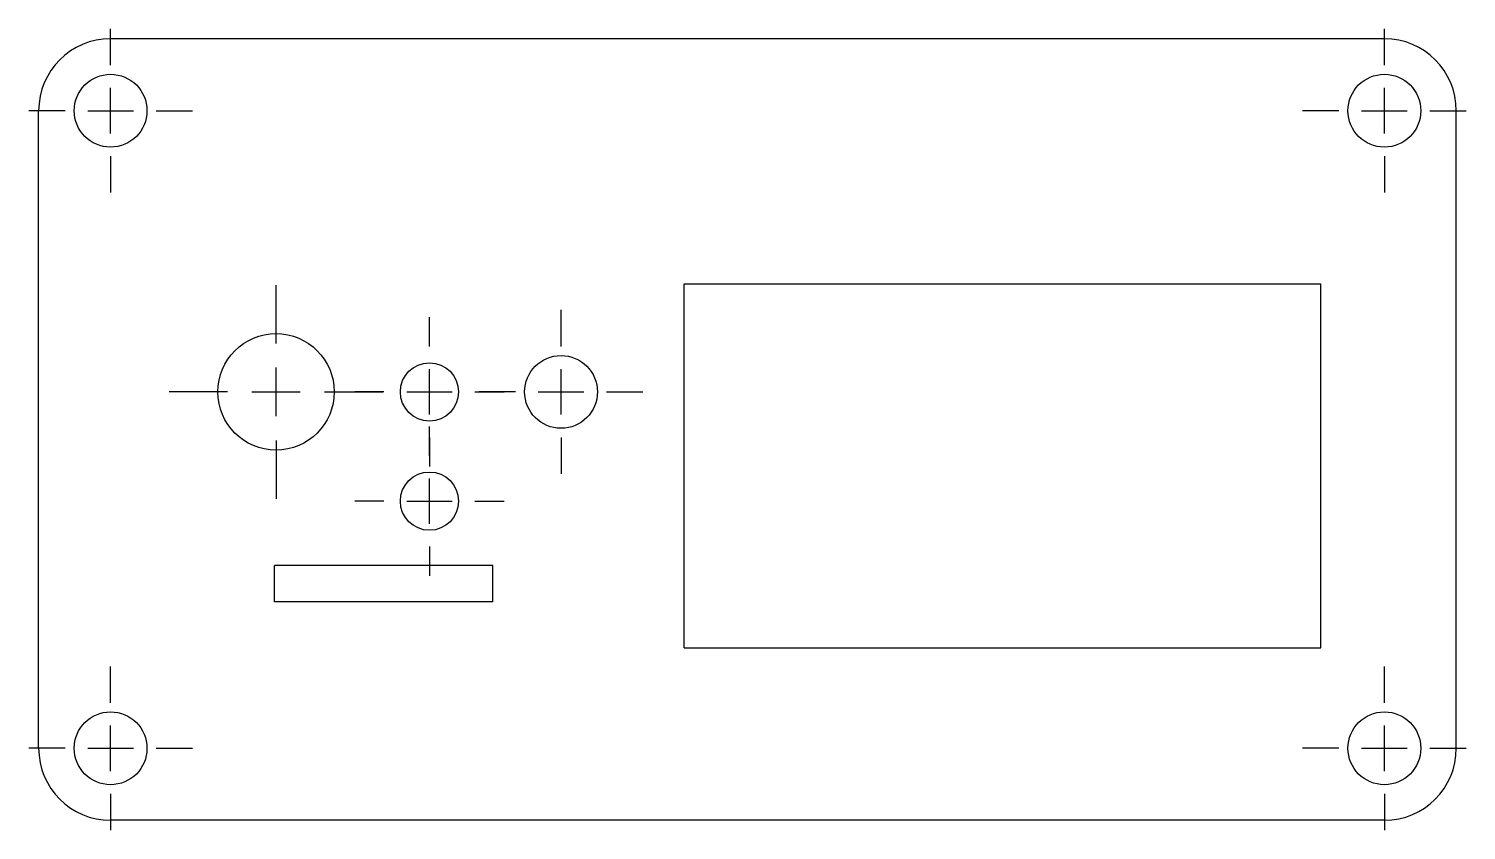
# Model space of a CAD drawing. Extents: x 166.7 to 245.7, y 105.9 to 149.9.
import ezdxf

# ---------------------------------------------------------------- set-up
doc = ezdxf.new("R2010")
doc.units = 0
doc.header["$LTSCALE"] = 12.7
doc.linetypes.add('CENTER', pattern=[0.787402, 0.492126, -0.098425, 0.098425, -0.098425])
doc.layers.add('CENTERMARKS', color=7, linetype='CONTINUOUS')
doc.layers.add('VISIBLE', color=7, linetype='CONTINUOUS')

msp = doc.modelspace()

# ---------------------------------------------------------------- linework, layer by layer
at = {"layer": 'CENTERMARKS', "linetype": 'CENTER'}
for p, q in [((171.202, 147.936), (171.202, 149.936)), ((241.222, 147.936), (241.222, 149.936)), ((168.702, 145.436), (166.702, 145.436)), ((173.702, 145.436), (175.702, 145.436)), ((238.722, 145.436), (236.722, 145.436)), ((243.722, 145.436), (245.722, 145.436)), ((171.202, 142.936), (171.202, 140.936)), ((241.222, 142.936), (241.222, 140.936)), ((180.296, 132.658), (180.296, 135.858)), ((195.962, 132.491), (195.962, 134.491)), ((188.73, 132.491), (188.73, 134.091)), ((177.63, 129.991), (174.43, 129.991)), ((182.963, 129.991), (186.163, 129.991)), ((186.23, 129.991), (184.63, 129.991)), ((191.23, 129.991), (192.83, 129.991)), ((193.462, 129.991), (191.462, 129.991)), ((198.462, 129.991), (200.462, 129.991)), ((188.73, 126.491), (188.73, 128.091)), ((180.296, 127.324), (180.296, 124.124)), ((188.73, 127.491), (188.73, 125.891)), ((195.962, 127.491), (195.962, 125.491)), ((186.23, 123.991), (184.63, 123.991)), ((191.23, 123.991), (192.83, 123.991)), ((188.73, 121.491), (188.73, 119.891)), ((171.202, 112.916), (171.202, 114.916)), ((241.222, 112.916), (241.222, 114.916)), ((168.702, 110.416), (166.702, 110.416)), ((173.702, 110.416), (175.702, 110.416)), ((238.722, 110.416), (236.722, 110.416)), ((243.722, 110.416), (245.722, 110.416)), ((171.202, 107.916), (171.202, 105.916)), ((241.222, 107.916), (241.222, 105.916))]:
    msp.add_line(p, q, dxfattribs=at)
at = {"layer": 'CENTERMARKS', "linetype": 'CONTINUOUS'}
for p, q in [((171.202, 144.186), (171.202, 146.686)), ((241.222, 144.186), (241.222, 146.686)), ((169.952, 145.436), (172.452, 145.436)), ((239.972, 145.436), (242.472, 145.436)), ((180.296, 128.658), (180.296, 131.324)), ((188.73, 128.741), (188.73, 131.241)), ((195.962, 128.741), (195.962, 131.241)), ((178.963, 129.991), (181.63, 129.991)), ((187.48, 129.991), (189.98, 129.991)), ((194.712, 129.991), (197.212, 129.991)), ((188.73, 122.741), (188.73, 125.241)), ((187.48, 123.991), (189.98, 123.991)), ((171.202, 109.166), (171.202, 111.666)), ((241.222, 109.166), (241.222, 111.666)), ((169.952, 110.416), (172.452, 110.416)), ((239.972, 110.416), (242.472, 110.416))]:
    msp.add_line(p, q, dxfattribs=at)
at = {"layer": 'VISIBLE'}
for p, q in [((241.222, 149.391), (171.202, 149.391)), ((167.247, 110.416), (167.247, 145.436)), ((245.177, 110.416), (245.177, 145.436)), ((202.737, 135.926), (237.737, 135.926)), ((202.737, 115.926), (202.737, 135.926)), ((237.737, 115.926), (237.737, 135.926)), ((192.212, 120.461), (180.212, 120.461)), ((180.212, 118.461), (180.212, 120.461)), ((192.212, 118.461), (192.212, 120.461)), ((192.212, 118.461), (180.212, 118.461)), ((202.737, 115.926), (237.737, 115.926)), ((241.222, 106.461), (171.202, 106.461))]:
    msp.add_line(p, q, dxfattribs=at)
for centre, radius in [((171.202, 145.436), 2), ((241.222, 145.436), 2), ((180.296, 129.991), 3.2), ((195.962, 129.991), 2), ((188.73, 129.991), 1.6), ((188.73, 123.991), 1.6), ((171.202, 110.416), 2), ((241.222, 110.416), 2)]:
    msp.add_circle(centre, radius, dxfattribs=at)
for centre, start, end in [((171.202, 145.436), 90, 180), ((241.222, 145.436), 0, 90), ((171.202, 110.416), 180, 270), ((241.222, 110.416), 270, 0)]:
    msp.add_arc(centre, 3.955, start, end, dxfattribs=at)

doc.saveas('drawing.dxf')
